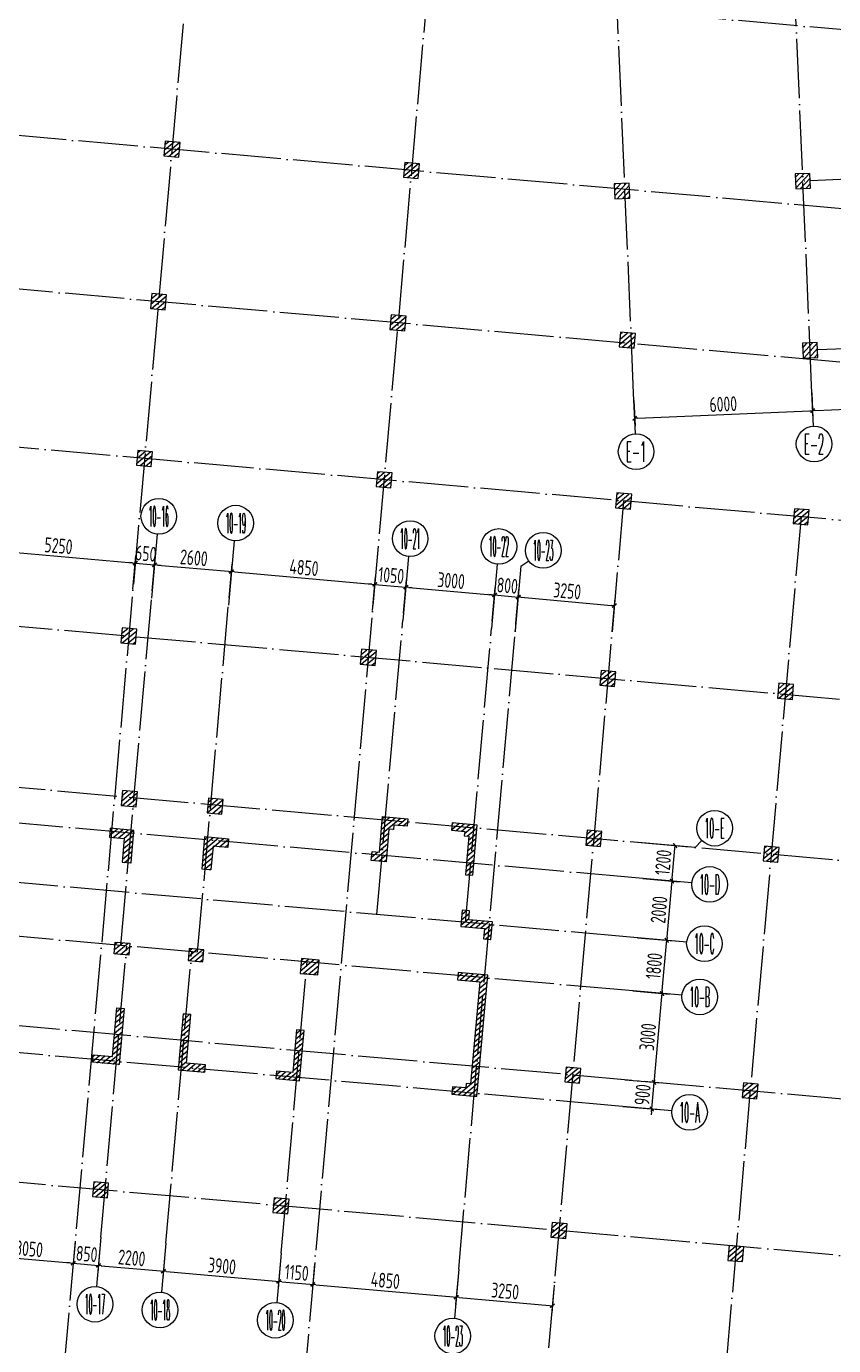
# Model space of a CAD drawing. Header units: millimetres. Extents: x 156735 to 386235, y 467499 to 703525.
# Drawn here: x 332942 to 360133, y 490082 to 534486 of the extents above; entities that cross this region are included whole.
import ezdxf
from ezdxf.enums import TextEntityAlignment as Align

# ---------------------------------------------------------------- set-up
doc = ezdxf.new("R2010")
doc.units = ezdxf.units.MM
doc.header["$LTSCALE"] = 100
doc.header["$PDMODE"] = 35
doc.header["$PDSIZE"] = 200
doc.linetypes.add('DOTE', pattern=[2.42, 2, -0.2, 0.02, -0.2])
for name, color, linetype in [('B-TEXT', 7, 'Continuous'), ('COLU', 7, 'Continuous'), ('colu-主楼', 7, 'Continuous'), ('h斜线-主楼', 7, 'Continuous'), ('h斜线-柱', 7, 'Continuous'), ('Q-AXIS', 3, 'Continuous'), ('Q-dote', 253, 'DOTE'), ('wall-主楼', 2, 'Continuous')]:
    doc.layers.add(name, color=color, linetype=linetype)
doc.styles.add('_TCH_AXIS', font='COMPLEX', dxfattribs={"bigfont": 'GBCBIG'})
doc.styles.add('COMPLEX', font='tssdeng.shx', dxfattribs={"width": 0.7, "bigfont": 'tssdchn.shx'})
doc.styles.add('TSSD_Dimension', font='Tssdeng.shx', dxfattribs={"width": 0.7, "bigfont": 'hztxt.shx'})
doc.dimstyles.new('TSSD_100_100$0', dxfattribs={"dimtxt": 300, "dimasz": 100, "dimexe": 250, "dimexo": 250, "dimgap": 100, "dimtad": 1, "dimdec": 0, "dimzin": 0, "dimdsep": 46, "dimtxsty": 'TSSD_Dimension', "dimblk": '_tsdbk', "dimblk1": '_tsdbk', "dimblk2": '_tsdbk', "dimsah": 1, "dimcen": 0, "dimclrt": 7, "dimadec": 0, "dimazin": 0, "dimtfac": 1, "dimtdec": 0, "dimtix": 1, "dimtmove": 2, "dimatfit": 3, "dimldrblk": '_tsdbk', "dimfxl": 1, "dimtolj": 1, "dimtzin": 0, "dimarcsym": 0})
pattern_1 = [(39.931646, (-467527.32, -323147.44), (-81.517904, 97.384965), [])]
pattern_2 = [(47.443985, (-467527.32, -323147.44), (-93.550296, 85.891456), [])]
pattern_3 = [(39.931646, (-467527.32, -323147.44), (-81.517904, 97.384965), [])]

# ---------------------------------------------------------------- blocks, each defined once
blk = doc.blocks.new('_tsdbk')
blk.add_line((-1, 0), (0, 0))
at = {"const_width": 0.5}
blk.add_lwpolyline([(-0.7, -0.7), (0.7, 0.7)], dxfattribs=at)
blk = doc.blocks.new('*D113')
at = {"layer": 'Defpoints', "color": 0}
for p in [(195618, 492739), (361118, 478060), (360853, 475069)]:
    blk.add_point(p, dxfattribs=at)
at = {"layer": 'Q-AXIS', "color": 0, "lineweight": -2}
for p, q in [((195596, 492490), (195330, 489498)), ((195452, 489738), (360753, 475078)), ((361096, 477811), (360831, 474820))]:
    blk.add_line(p, q, dxfattribs=at)
at = {"layer": 'Q-AXIS', "color": 0, "lineweight": -2, "xscale": 100, "yscale": 100, "zscale": 100}
for p, rotation in [((195352, 489747), 174.9316457824843), ((360853, 475069), 354.9316457824842)]:
    blk.add_blockref('_tsdbk', p, dxfattribs=dict(at, rotation=rotation))
at = {"layer": 'Q-AXIS', "color": 7, "insert": (278133, 482757), "char_height": 500, "attachment_point": 5, "rotation": 354.9316, "style": 'TSSD_Dimension'}
blk.add_mtext('\\A1;166150', dxfattribs=at)
blk = doc.blocks.new('*D352')
at = {"layer": 'Defpoints', "color": 0}
for p in [(336611, 516422), (331282, 515757), (336511, 515294)]:
    blk.add_point(p, dxfattribs=at)
at = {"layer": 'Q-AXIS', "color": 0, "lineweight": -2}
for p, q in [((331304, 516007), (331404, 517135)), ((331481, 516877), (336512, 516431)), ((336533, 515543), (336633, 516671))]:
    blk.add_line(p, q, dxfattribs=at)
at = {"layer": 'Q-AXIS', "color": 0, "lineweight": -2, "xscale": 100, "yscale": 100, "zscale": 100}
for p, rotation in [((331382, 516886), 174.9316457824843), ((336611, 516422), 354.9316457824842)]:
    blk.add_blockref('_tsdbk', p, dxfattribs=dict(at, rotation=rotation))
at = {"layer": 'Q-AXIS', "color": 7, "insert": (334027, 517002), "char_height": 500, "attachment_point": 5, "rotation": 354.9316, "style": 'TSSD_Dimension'}
blk.add_mtext('\\A1;5250', dxfattribs=at)
blk = doc.blocks.new('*D353')
at = {"layer": 'Defpoints', "color": 0}
for p in [(335452, 493728), (337643, 493533), (337559, 492586)]:
    blk.add_point(p, dxfattribs=at)
at = {"layer": 'Q-AXIS', "color": 0, "lineweight": -2}
for p, q in [((335430, 493479), (335346, 492531)), ((337621, 493284), (337537, 492337)), ((335467, 492771), (337460, 492595))]:
    blk.add_line(p, q, dxfattribs=at)
at = {"layer": 'Q-AXIS', "color": 0, "lineweight": -2, "xscale": 100, "yscale": 100, "zscale": 100}
for p, rotation in [((335368, 492780), 174.9316457824843), ((337559, 492586), 354.9316457824842)]:
    blk.add_blockref('_tsdbk', p, dxfattribs=dict(at, rotation=rotation))
at = {"layer": 'Q-AXIS', "color": 7, "insert": (336494, 493032), "char_height": 500, "attachment_point": 5, "rotation": 354.9316, "style": 'TSSD_Dimension'}
blk.add_mtext('\\A1;2200', dxfattribs=at)
blk = doc.blocks.new('*D379')
at = {"layer": 'Defpoints', "color": 0}
for p in [(331567, 494072), (334605, 493803), (334521, 492855)]:
    blk.add_point(p, dxfattribs=at)
at = {"layer": 'Q-AXIS', "color": 0, "lineweight": -2}
for p, q in [((331545, 493823), (331461, 492876)), ((334583, 493554), (334499, 492606)), ((331583, 493116), (334422, 492864))]:
    blk.add_line(p, q, dxfattribs=at)
at = {"layer": 'Q-AXIS', "color": 0, "lineweight": -2, "xscale": 100, "yscale": 100, "zscale": 100}
for p, rotation in [((331483, 493125), 174.9316457824843), ((334521, 492855), 354.9316457824842)]:
    blk.add_blockref('_tsdbk', p, dxfattribs=dict(at, rotation=rotation))
at = {"layer": 'Q-AXIS', "color": 7, "insert": (333033, 493339), "char_height": 500, "attachment_point": 5, "rotation": 354.9316, "style": 'TSSD_Dimension'}
blk.add_mtext('\\A1;3050', dxfattribs=at)
blk = doc.blocks.new('_AXISO')
blk.add_circle((0, 0), 0.5)
at = {"layer": 'B-TEXT', "style": 'COMPLEX', "width": 1.450893}
blk.add_attdef('A', text='', height=0.56, dxfattribs=at).set_placement((0.249375, -0.28), (0.749375, -0.28), align=Align.FIT)
blk = doc.blocks.new('*D380')
at = {"layer": 'Defpoints', "color": 0}
for p in [(334605, 493803), (335452, 493728), (335368, 492780)]:
    blk.add_point(p, dxfattribs=at)
at = {"layer": 'Q-AXIS', "color": 0, "lineweight": -2}
for p, q in [((334583, 493554), (334499, 492606)), ((335430, 493479), (335346, 492531)), ((334422, 492864), (334322, 492873)), ((334521, 492855), (335368, 492780)), ((335467, 492771), (335567, 492762))]:
    blk.add_line(p, q, dxfattribs=at)
at = {"layer": 'Q-AXIS', "color": 0, "lineweight": -2, "xscale": 100, "yscale": 100, "zscale": 100}
for p, rotation in [((334521, 492855), 354.9316457824842), ((335368, 492780), 174.9316457824843)]:
    blk.add_blockref('_tsdbk', p, dxfattribs=dict(at, rotation=rotation))
at = {"layer": 'Q-AXIS', "color": 7, "insert": (334975, 493166), "char_height": 500, "attachment_point": 5, "rotation": 354.9316, "style": 'TSSD_Dimension'}
blk.add_mtext('\\A1;850', dxfattribs=at)
blk = doc.blocks.new('*D449')
at = {"layer": 'Defpoints', "color": 0}
for p in [(342673, 493087), (347505, 492659), (347420, 491711)]:
    blk.add_point(p, dxfattribs=at)
at = {"layer": 'Q-AXIS', "color": 0, "lineweight": -2}
for p, q in [((342651, 492838), (342567, 491891)), ((342689, 492131), (347321, 491720)), ((347482, 492410), (347398, 491462))]:
    blk.add_line(p, q, dxfattribs=at)
at = {"layer": 'Q-AXIS', "color": 0, "lineweight": -2, "xscale": 100, "yscale": 100, "zscale": 100}
for p, rotation in [((342589, 492140), 174.9316457824843), ((347420, 491711), 354.9316457824842)]:
    blk.add_blockref('_tsdbk', p, dxfattribs=dict(at, rotation=rotation))
at = {"layer": 'Q-AXIS', "color": 7, "insert": (345036, 492274), "char_height": 500, "attachment_point": 5, "rotation": 354.9316, "style": 'TSSD_Dimension'}
blk.add_mtext('\\A1;4850', dxfattribs=at)
blk = doc.blocks.new('*D450')
at = {"layer": 'Defpoints', "color": 0}
for p in [(337643, 493533), (341528, 493189), (341444, 492241)]:
    blk.add_point(p, dxfattribs=at)
at = {"layer": 'Q-AXIS', "color": 0, "lineweight": -2}
for p, q in [((337621, 493284), (337537, 492337)), ((341506, 492940), (341422, 491992)), ((337659, 492577), (341344, 492250))]:
    blk.add_line(p, q, dxfattribs=at)
at = {"layer": 'Q-AXIS', "color": 0, "lineweight": -2, "xscale": 100, "yscale": 100, "zscale": 100}
for p, rotation in [((337559, 492586), 174.9316457824843), ((341444, 492241), 354.9316457824842)]:
    blk.add_blockref('_tsdbk', p, dxfattribs=dict(at, rotation=rotation))
at = {"layer": 'Q-AXIS', "color": 7, "insert": (339532, 492762), "char_height": 500, "attachment_point": 5, "rotation": 354.9316, "style": 'TSSD_Dimension'}
blk.add_mtext('\\A1;3900', dxfattribs=at)
blk = doc.blocks.new('*D451')
at = {"layer": 'Defpoints', "color": 0}
for p in [(341528, 493189), (342673, 493087), (342589, 492140)]:
    blk.add_point(p, dxfattribs=at)
at = {"layer": 'Q-AXIS', "color": 0, "lineweight": -2}
for p, q in [((341506, 492940), (341422, 491992)), ((342651, 492838), (342567, 491891)), ((341544, 492232), (342490, 492148))]:
    blk.add_line(p, q, dxfattribs=at)
at = {"layer": 'Q-AXIS', "color": 0, "lineweight": -2, "xscale": 100, "yscale": 100, "zscale": 100}
for p, rotation in [((341444, 492241), 174.9316457824843), ((342589, 492140), 354.9316457824842)]:
    blk.add_blockref('_tsdbk', p, dxfattribs=dict(at, rotation=rotation))
at = {"layer": 'Q-AXIS', "color": 7, "insert": (342048, 492539), "char_height": 500, "attachment_point": 5, "rotation": 354.9316, "style": 'TSSD_Dimension'}
blk.add_mtext('\\A1;1150', dxfattribs=at)
blk = doc.blocks.new('*D452')
at = {"layer": 'Defpoints', "color": 0}
for p in [(347505, 492659), (350742, 492371), (350658, 491424)]:
    blk.add_point(p, dxfattribs=at)
at = {"layer": 'Q-AXIS', "color": 0, "lineweight": -2}
for p, q in [((347482, 492410), (347398, 491462)), ((350720, 492122), (350636, 491175)), ((347520, 491702), (350558, 491433))]:
    blk.add_line(p, q, dxfattribs=at)
at = {"layer": 'Q-AXIS', "color": 0, "lineweight": -2, "xscale": 100, "yscale": 100, "zscale": 100}
for p, rotation in [((347420, 491711), 174.9316457824843), ((350658, 491424), 354.9316457824842)]:
    blk.add_blockref('_tsdbk', p, dxfattribs=dict(at, rotation=rotation))
at = {"layer": 'Q-AXIS', "color": 7, "insert": (349070, 491916), "char_height": 500, "attachment_point": 5, "rotation": 354.9316, "style": 'TSSD_Dimension'}
blk.add_mtext('\\A1;3250', dxfattribs=at)
blk = doc.blocks.new('*D456')
at = {"layer": 'Defpoints', "color": 0}
for p in [(353460, 505827), (354689, 505718), (353283, 503835)]:
    blk.add_point(p, dxfattribs=at)
at = {"layer": 'Q-AXIS', "color": 0, "lineweight": -2}
for p, q in [((353709, 505805), (354938, 505696)), ((354521, 503825), (354680, 505618)), ((353532, 503813), (354761, 503704))]:
    blk.add_line(p, q, dxfattribs=at)
at = {"layer": 'Q-AXIS', "color": 0, "lineweight": -2, "xscale": 100, "yscale": 100, "zscale": 100}
for p, rotation in [((354689, 505718), 84.93164578912828), ((354512, 503726), 264.9316457891283)]:
    blk.add_blockref('_tsdbk', p, dxfattribs=dict(at, rotation=rotation))
at = {"layer": 'Q-AXIS', "color": 7, "insert": (354252, 504753), "char_height": 500, "attachment_point": 5, "rotation": 84.9316, "style": 'TSSD_Dimension'}
blk.add_mtext('\\A1;2000', dxfattribs=at)
blk = doc.blocks.new('*D457')
at = {"layer": 'Defpoints', "color": 0}
for p in [(353124, 502042), (354353, 501933), (352859, 499053)]:
    blk.add_point(p, dxfattribs=at)
at = {"layer": 'Q-AXIS', "color": 0, "lineweight": -2}
for p, q in [((353373, 502020), (354602, 501911)), ((354097, 499044), (354344, 501833)), ((353108, 499031), (354337, 498922))]:
    blk.add_line(p, q, dxfattribs=at)
at = {"layer": 'Q-AXIS', "color": 0, "lineweight": -2, "xscale": 100, "yscale": 100, "zscale": 100}
for p, rotation in [((354353, 501933), 84.93164578912828), ((354088, 498944), 264.9316457891283)]:
    blk.add_blockref('_tsdbk', p, dxfattribs=dict(at, rotation=rotation))
at = {"layer": 'Q-AXIS', "color": 7, "insert": (353872, 500470), "char_height": 500, "attachment_point": 5, "rotation": 84.9316, "style": 'TSSD_Dimension'}
blk.add_mtext('\\A1;3000', dxfattribs=at)
blk = doc.blocks.new('*D458')
at = {"layer": 'Defpoints', "color": 0}
for p in [(352859, 499053), (354088, 498944), (352780, 498157)]:
    blk.add_point(p, dxfattribs=at)
at = {"layer": 'Q-AXIS', "color": 0, "lineweight": -2}
for p, q in [((354097, 499044), (354106, 499144)), ((353108, 499031), (354337, 498922)), ((354009, 498048), (354088, 498944)), ((353029, 498135), (354258, 498026)), ((354000, 497948), (353991, 497849))]:
    blk.add_line(p, q, dxfattribs=at)
at = {"layer": 'Q-AXIS', "color": 0, "lineweight": -2, "xscale": 100, "yscale": 100, "zscale": 100}
for p, rotation in [((354088, 498944), 264.9316457891283), ((354009, 498048), 84.9316457891283)]:
    blk.add_blockref('_tsdbk', p, dxfattribs=dict(at, rotation=rotation))
at = {"layer": 'Q-AXIS', "color": 7, "insert": (353700, 498527), "char_height": 500, "attachment_point": 5, "rotation": 84.9316, "style": 'TSSD_Dimension'}
blk.add_mtext('\\A1;900', dxfattribs=at)
blk = doc.blocks.new('*D459')
at = {"layer": 'Defpoints', "color": 0}
for p in [(353283, 503835), (354512, 503726), (353124, 502042)]:
    blk.add_point(p, dxfattribs=at)
at = {"layer": 'Q-AXIS', "color": 0, "lineweight": -2}
for p, q in [((353532, 503813), (354761, 503704)), ((354362, 502032), (354503, 503626)), ((353373, 502020), (354602, 501911))]:
    blk.add_line(p, q, dxfattribs=at)
at = {"layer": 'Q-AXIS', "color": 0, "lineweight": -2, "xscale": 100, "yscale": 100, "zscale": 100}
for p, rotation in [((354512, 503726), 84.93164578912828), ((354353, 501933), 264.9316457891283)]:
    blk.add_blockref('_tsdbk', p, dxfattribs=dict(at, rotation=rotation))
at = {"layer": 'Q-AXIS', "color": 7, "insert": (354084, 502860), "char_height": 500, "attachment_point": 5, "rotation": 84.9316, "style": 'TSSD_Dimension'}
blk.add_mtext('\\A1;1800', dxfattribs=at)
blk = doc.blocks.new('*D460')
at = {"layer": 'Defpoints', "color": 0}
for p in [(353566, 507022), (354795, 506913), (353460, 505827)]:
    blk.add_point(p, dxfattribs=at)
at = {"layer": 'Q-AXIS', "color": 0, "lineweight": -2}
for p, q in [((353815, 507000), (355044, 506891)), ((354698, 505818), (354786, 506814)), ((353709, 505805), (354938, 505696))]:
    blk.add_line(p, q, dxfattribs=at)
at = {"layer": 'Q-AXIS', "color": 0, "lineweight": -2, "xscale": 100, "yscale": 100, "zscale": 100}
for p, rotation in [((354795, 506913), 84.93164578912828), ((354689, 505718), 264.9316457891283)]:
    blk.add_blockref('_tsdbk', p, dxfattribs=dict(at, rotation=rotation))
at = {"layer": 'Q-AXIS', "color": 7, "insert": (354393, 506346), "char_height": 500, "attachment_point": 5, "rotation": 84.9316, "style": 'TSSD_Dimension'}
blk.add_mtext('\\A1;1200', dxfattribs=at)
blk = doc.blocks.new('*D466')
at = {"layer": 'Defpoints', "color": 0}
for p in [(352748, 514991), (349411, 514150), (352648, 513863)]:
    blk.add_point(p, dxfattribs=at)
at = {"layer": 'Q-AXIS', "color": 0, "lineweight": -2}
for p, q in [((349433, 514399), (349533, 515527)), ((349610, 515269), (352648, 514999)), ((352670, 514112), (352770, 515240))]:
    blk.add_line(p, q, dxfattribs=at)
at = {"layer": 'Q-AXIS', "color": 0, "lineweight": -2, "xscale": 100, "yscale": 100, "zscale": 100}
for p, rotation in [((349511, 515278), 174.9316457824843), ((352748, 514991), 354.9316457824842)]:
    blk.add_blockref('_tsdbk', p, dxfattribs=dict(at, rotation=rotation))
at = {"layer": 'Q-AXIS', "color": 7, "insert": (351160, 515483), "char_height": 500, "attachment_point": 5, "rotation": 354.9316, "style": 'TSSD_Dimension'}
blk.add_mtext('\\A1;3250', dxfattribs=at)
blk = doc.blocks.new('*D467')
at = {"layer": 'Defpoints', "color": 0}
for p in [(344680, 515706), (339748, 515007), (344580, 514578)]:
    blk.add_point(p, dxfattribs=at)
at = {"layer": 'Q-AXIS', "color": 0, "lineweight": -2}
for p, q in [((339771, 515256), (339871, 516384)), ((339948, 516126), (344580, 515715)), ((344602, 514827), (344702, 515955))]:
    blk.add_line(p, q, dxfattribs=at)
at = {"layer": 'Q-AXIS', "color": 0, "lineweight": -2, "xscale": 100, "yscale": 100, "zscale": 100}
for p, rotation in [((339849, 516135), 174.9316457824843), ((344680, 515706), 354.9316457824842)]:
    blk.add_blockref('_tsdbk', p, dxfattribs=dict(at, rotation=rotation))
at = {"layer": 'Q-AXIS', "color": 7, "insert": (342295, 516269), "char_height": 500, "attachment_point": 5, "rotation": 354.9316, "style": 'TSSD_Dimension'}
blk.add_mtext('\\A1;4850', dxfattribs=at)
blk = doc.blocks.new('*D468')
at = {"layer": 'Defpoints', "color": 0}
for p in [(339849, 516135), (337159, 515236), (339748, 515007)]:
    blk.add_point(p, dxfattribs=at)
at = {"layer": 'Q-AXIS', "color": 0, "lineweight": -2}
for p, q in [((337181, 515485), (337281, 516613)), ((337358, 516356), (339749, 516144)), ((339771, 515256), (339871, 516384))]:
    blk.add_line(p, q, dxfattribs=at)
at = {"layer": 'Q-AXIS', "color": 0, "lineweight": -2, "xscale": 100, "yscale": 100, "zscale": 100}
for p, rotation in [((337259, 516364), 174.9316457824843), ((339849, 516135), 354.9316457824842)]:
    blk.add_blockref('_tsdbk', p, dxfattribs=dict(at, rotation=rotation))
at = {"layer": 'Q-AXIS', "color": 7, "insert": (338585, 516598), "char_height": 500, "attachment_point": 5, "rotation": 354.9316, "style": 'TSSD_Dimension'}
blk.add_mtext('\\A1;2600', dxfattribs=at)
blk = doc.blocks.new('*D469')
at = {"layer": 'Defpoints', "color": 0}
for p in [(337259, 516364), (336511, 515294), (337159, 515236)]:
    blk.add_point(p, dxfattribs=at)
at = {"layer": 'Q-AXIS', "color": 0, "lineweight": -2}
for p, q in [((336512, 516431), (336412, 516439)), ((336533, 515543), (336633, 516671)), ((336611, 516422), (337259, 516364)), ((337181, 515485), (337281, 516613)), ((337358, 516356), (337458, 516347))]:
    blk.add_line(p, q, dxfattribs=at)
at = {"layer": 'Q-AXIS', "color": 0, "lineweight": -2, "xscale": 100, "yscale": 100, "zscale": 100}
for p, rotation in [((336611, 516422), 354.9316457824842), ((337259, 516364), 174.9316457824843)]:
    blk.add_blockref('_tsdbk', p, dxfattribs=dict(at, rotation=rotation))
at = {"layer": 'Q-AXIS', "color": 7, "insert": (336966, 516742), "char_height": 500, "attachment_point": 5, "rotation": 354.9316, "style": 'TSSD_Dimension'}
blk.add_mtext('\\A1;650', dxfattribs=at)
blk = doc.blocks.new('*D470')
at = {"layer": 'Defpoints', "color": 0}
for p in [(348714, 515348), (345625, 514485), (348614, 514220)]:
    blk.add_point(p, dxfattribs=at)
at = {"layer": 'Q-AXIS', "color": 0, "lineweight": -2}
for p, q in [((345648, 514734), (345748, 515862)), ((345825, 515605), (348614, 515357)), ((348636, 514469), (348736, 515597))]:
    blk.add_line(p, q, dxfattribs=at)
at = {"layer": 'Q-AXIS', "color": 0, "lineweight": -2, "xscale": 100, "yscale": 100, "zscale": 100}
for p, rotation in [((345725, 515613), 174.9316457824843), ((348714, 515348), 354.9316457824842)]:
    blk.add_blockref('_tsdbk', p, dxfattribs=dict(at, rotation=rotation))
at = {"layer": 'Q-AXIS', "color": 7, "insert": (347251, 515830), "char_height": 500, "attachment_point": 5, "rotation": 354.9316, "style": 'TSSD_Dimension'}
blk.add_mtext('\\A1;3000', dxfattribs=at)
blk = doc.blocks.new('*D471')
at = {"layer": 'Defpoints', "color": 0}
for p in [(345725, 515613), (344580, 514578), (345625, 514485)]:
    blk.add_point(p, dxfattribs=at)
at = {"layer": 'Q-AXIS', "color": 0, "lineweight": -2}
for p, q in [((344580, 515715), (344480, 515724)), ((344602, 514827), (344702, 515955)), ((344680, 515706), (345725, 515613)), ((345648, 514734), (345748, 515862)), ((345825, 515605), (345925, 515596))]:
    blk.add_line(p, q, dxfattribs=at)
at = {"layer": 'Q-AXIS', "color": 0, "lineweight": -2, "xscale": 100, "yscale": 100, "zscale": 100}
for p, rotation in [((344680, 515706), 354.9316457824842), ((345725, 515613), 174.9316457824843)]:
    blk.add_blockref('_tsdbk', p, dxfattribs=dict(at, rotation=rotation))
at = {"layer": 'Q-AXIS', "color": 7, "insert": (345233, 516008), "char_height": 500, "attachment_point": 5, "rotation": 354.9316, "style": 'TSSD_Dimension'}
blk.add_mtext('\\A1;1050', dxfattribs=at)
blk = doc.blocks.new('*D472')
at = {"layer": 'Defpoints', "color": 0}
for p in [(349511, 515278), (348614, 514220), (349411, 514150)]:
    blk.add_point(p, dxfattribs=at)
at = {"layer": 'Q-AXIS', "color": 0, "lineweight": -2}
for p, q in [((348636, 514469), (348736, 515597)), ((348614, 515357), (348515, 515366)), ((348714, 515348), (349511, 515278)), ((349433, 514399), (349533, 515527)), ((349610, 515269), (349710, 515260))]:
    blk.add_line(p, q, dxfattribs=at)
at = {"layer": 'Q-AXIS', "color": 0, "lineweight": -2, "xscale": 100, "yscale": 100, "zscale": 100}
for p, rotation in [((348714, 515348), 354.9316457824842), ((349511, 515278), 174.9316457824843)]:
    blk.add_blockref('_tsdbk', p, dxfattribs=dict(at, rotation=rotation))
at = {"layer": 'Q-AXIS', "color": 7, "insert": (349143, 515662), "char_height": 500, "attachment_point": 5, "rotation": 354.9316, "style": 'TSSD_Dimension'}
blk.add_mtext('\\A1;800', dxfattribs=at)
blk = doc.blocks.new('*D473')
at = {"layer": 'Defpoints', "color": 0}
for p in [(364986, 522641), (359391, 522402), (365023, 521789)]:
    blk.add_point(p, dxfattribs=at)
at = {"layer": 'Q-AXIS', "color": 0, "lineweight": -2}
for p, q in [((364997, 522391), (365033, 521539)), ((359402, 522152), (359438, 521300)), ((359528, 521554), (364923, 521784))]:
    blk.add_line(p, q, dxfattribs=at)
at = {"layer": 'Q-AXIS', "color": 0, "lineweight": -2, "xscale": 100, "yscale": 100, "zscale": 100}
for p, rotation in [((365023, 521789), 2.443985347819564), ((359428, 521550), 182.4439853478196)]:
    blk.add_blockref('_tsdbk', p, dxfattribs=dict(at, rotation=rotation))
at = {"layer": 'Q-AXIS', "color": 7, "insert": (362210, 522019), "char_height": 500, "attachment_point": 5, "rotation": 2.444, "style": 'TSSD_Dimension'}
blk.add_mtext('\\A1;5600', dxfattribs=at)
blk = doc.blocks.new('*D474')
at = {"layer": 'Defpoints', "color": 0}
for p in [(359391, 522402), (353397, 522146), (359428, 521550)]:
    blk.add_point(p, dxfattribs=at)
at = {"layer": 'Q-AXIS', "color": 0, "lineweight": -2}
for p, q in [((353407, 521897), (353444, 521044)), ((359402, 522152), (359438, 521300)), ((353533, 521298), (359328, 521546))]:
    blk.add_line(p, q, dxfattribs=at)
at = {"layer": 'Q-AXIS', "color": 0, "lineweight": -2, "xscale": 100, "yscale": 100, "zscale": 100}
for p, rotation in [((353433, 521294), 182.4439853478196), ((359428, 521550), 2.443985347819564)]:
    blk.add_blockref('_tsdbk', p, dxfattribs=dict(at, rotation=rotation))
at = {"layer": 'Q-AXIS', "color": 7, "insert": (356415, 521772), "char_height": 500, "attachment_point": 5, "rotation": 2.444, "style": 'TSSD_Dimension'}
blk.add_mtext('\\A1;6000', dxfattribs=at)

msp = doc.modelspace()

# ---------------------------------------------------------------- hatches: boundary and pattern name
at = {"layer": 'h斜线-主楼'}
h = msp.add_hatch(dxfattribs=at)
h.set_pattern_fill('ANSI31', color=256, scale=40, angle=-5.06835, style=0)
h.set_pattern_definition(pattern_1)
h.paths.add_polyline_path([(344939.9, 507887.6), (345786.6, 507812.5), (345764.5, 507563.5), (345316.2, 507603.3), (345303, 507453.9), (345153.6, 507467.1), (345056.4, 506371.4), (344558.3, 506415.6), (344584.8, 506714.4), (344833.9, 506692.3)])
h = msp.add_hatch(dxfattribs=at)
h.set_pattern_fill('ANSI31', color=256, scale=40, angle=-5.06835, style=0)
h.set_pattern_definition(pattern_1)
h.paths.add_polyline_path([(347258.6, 507431), (347706.8, 507391.3), (347693.6, 507241.8), (347843, 507228.6), (347728.2, 505933.7), (347977.2, 505911.6), (348127.4, 507604.9), (347280.7, 507680)])
h = msp.add_hatch(dxfattribs=at)
h.set_pattern_fill('ANSI31', color=256, scale=40, angle=-5.06835, style=0)
h.set_pattern_definition(pattern_1)
h.paths.add_polyline_path([(335769.4, 507496.3), (335742.9, 507197.4), (336241, 507153.3), (336170.3, 506356.4), (336469.1, 506329.9), (336566.3, 507425.6)])
h = msp.add_hatch(dxfattribs=at)
h.set_pattern_fill('ANSI31', color=256, scale=40, angle=-5.06835, style=0)
h.set_pattern_definition(pattern_1)
h.paths.add_polyline_path([(339753.8, 507142.9), (339727.3, 506844.1), (339229.3, 506888.2), (339158.6, 506091.4), (338859.8, 506117.9), (338956.9, 507213.6)])
h = msp.add_hatch(dxfattribs=at)
h.set_pattern_fill('ANSI31', color=256, scale=40, angle=-5.06835, style=0)
h.set_pattern_definition(pattern_1)
h.paths.add_polyline_path([(348370.4, 504119.8), (348339.5, 503771.2), (348588.5, 503749.1), (348641.5, 504346.8), (347844.7, 504417.5), (347871.2, 504716.3), (347622.1, 504738.4), (347573.6, 504190.5)])
h = msp.add_hatch(dxfattribs=at)
h.set_pattern_fill('ANSI31', color=256, scale=40, angle=-5.06835, style=0)
h.set_pattern_definition(pattern_1)
h.paths.add_polyline_path([(335931.8, 503667), (336429.8, 503622.8), (336394.5, 503224.3), (335896.4, 503268.5)])
h = msp.add_hatch(dxfattribs=at)
h.set_pattern_fill('ANSI31', color=256, scale=40, angle=-5.06835, style=0)
h.set_pattern_definition(pattern_1)
h.paths.add_polyline_path([(338920.1, 503401.9), (338422, 503446.1), (338386.7, 503047.7), (338884.7, 503003.5)])
h = msp.add_hatch(dxfattribs=at)
h.set_pattern_fill('ANSI31', color=256, scale=40, angle=-5.06835, style=0)
h.set_pattern_definition(pattern_1)
h.paths.add_polyline_path([(342804.8, 503057.4), (342207.2, 503110.4), (342163, 502612.3), (342760.6, 502559.3)])
h = msp.add_hatch(dxfattribs=at)
h.set_pattern_fill('ANSI31', color=256, scale=40, angle=-5.06835, style=0)
h.set_pattern_definition(pattern_1)
h.paths.add_polyline_path([(348120.3, 498469.8), (348482.5, 502553.8), (347486.4, 502642.2), (347464.3, 502393.1), (348211.4, 502326.9), (347906.6, 498890.4), (347757.2, 498903.6), (347744, 498754.2), (347295.7, 498794), (347273.6, 498544.9)])
h = msp.add_hatch(dxfattribs=at)
h.set_pattern_fill('ANSI31', color=256, scale=40, angle=-5.06835, style=0)
h.set_pattern_definition(pattern_1)
h.paths.add_polyline_path([(335986.5, 501453.5), (336235.5, 501431.4), (336067.6, 499538.8), (335171.1, 499618.3), (335193.2, 499867.3), (335840.7, 499809.9)])
h = msp.add_hatch(dxfattribs=at)
h.set_pattern_fill('ANSI31', color=256, scale=40, angle=-5.06835, style=0)
h.set_pattern_definition(pattern_1)
h.paths.add_polyline_path([(338476.7, 501232.6), (338227.7, 501254.7), (338059.8, 499362.1), (338956.3, 499282.6), (338978.4, 499531.6), (338330.9, 499589.1)])
h = msp.add_hatch(dxfattribs=at)
h.set_pattern_fill('ANSI31', color=256, scale=40, angle=-5.06835, style=0)
h.set_pattern_definition(pattern_1)
h.paths.add_polyline_path([(341916.8, 499271), (341369, 499319.6), (341346.9, 499070.6), (342143.8, 498999.9), (342294, 500693.3), (342044.9, 500715.3)])
at = {"layer": 'h斜线-柱'}
h = msp.add_hatch(dxfattribs=at)
h.set_pattern_fill('ANSI31', color=256, scale=40, angle=-5.06835, style=0)
h.set_pattern_definition(pattern_3)
h.paths.add_polyline_path([(337575.6, 530125.2), (338073.7, 530081), (338117.9, 530579.1), (337619.8, 530623.2)])
h = msp.add_hatch(dxfattribs=at)
h.set_pattern_fill('ANSI31', color=256, scale=40, angle=-5.06835, style=0)
h.set_pattern_definition(pattern_3)
h.paths.add_polyline_path([(345644, 529409.6), (346142, 529365.4), (346186.2, 529863.5), (345688.1, 529907.6)])
h = msp.add_hatch(dxfattribs=at)
h.set_pattern_fill('ANSI31', color=256, scale=40, angle=2.44399, style=0)
h.set_pattern_definition(pattern_2)
h.paths.add_polyline_path([(358858.7, 529018.3), (359358.2, 529039.7), (359336.9, 529539.2), (358837.4, 529517.9)])
h = msp.add_hatch(dxfattribs=at)
h.set_pattern_fill('ANSI31', color=256, scale=40, angle=2.44399, style=0)
h.set_pattern_definition(pattern_2)
h.paths.add_polyline_path([(352767.4, 528684.3), (353266.9, 528705.6), (353245.6, 529205.1), (352746.1, 529183.8)])
h = msp.add_hatch(dxfattribs=at)
h.set_pattern_fill('ANSI31', color=256, scale=40, angle=-5.06835, style=0)
h.set_pattern_definition(pattern_3)
h.paths.add_polyline_path([(337120.7, 524995.3), (337618.7, 524951.1), (337662.9, 525449.2), (337164.8, 525493.4)])
h = msp.add_hatch(dxfattribs=at)
h.set_pattern_fill('ANSI31', color=256, scale=40, angle=-5.06835, style=0)
h.set_pattern_definition(pattern_3)
h.paths.add_polyline_path([(345189, 524279.7), (345687, 524235.6), (345731.2, 524733.6), (345233.2, 524777.8)])
h = msp.add_hatch(dxfattribs=at)
h.set_pattern_fill('ANSI31', color=256, scale=40, angle=-5.06835, style=0)
h.set_pattern_definition(pattern_3)
h.paths.add_polyline_path([(352914.1, 523695), (353412.1, 523650.8), (353456.3, 524148.8), (352958.3, 524193)])
h = msp.add_hatch(dxfattribs=at)
h.set_pattern_fill('ANSI31', color=256, scale=40, angle=2.44399, style=0)
h.set_pattern_definition(pattern_2)
h.paths.add_polyline_path([(359101.7, 523323.5), (359601.3, 523344.9), (359580, 523844.4), (359080.4, 523823.1)])
h = msp.add_hatch(dxfattribs=at)
h.set_pattern_fill('ANSI31', color=256, scale=40, angle=-5.06835, style=0)
h.set_pattern_definition(pattern_3)
h.paths.add_polyline_path([(336652.4, 519716), (337150.5, 519671.9), (337194.7, 520169.9), (336696.6, 520214.1)])
h = msp.add_hatch(dxfattribs=at)
h.set_pattern_fill('ANSI31', color=256, scale=40, angle=-5.06835, style=0)
h.set_pattern_definition(pattern_3)
h.paths.add_polyline_path([(344720.8, 519000.4), (345218.8, 518956.3), (345263, 519454.3), (344764.9, 519498.5)])
h = msp.add_hatch(dxfattribs=at)
h.set_pattern_fill('ANSI31', color=256, scale=40, angle=-5.06835, style=0)
h.set_pattern_definition(pattern_3)
h.paths.add_polyline_path([(352789.1, 518284.9), (353287.2, 518240.7), (353331.3, 518738.7), (352833.3, 518782.9)])
h = msp.add_hatch(dxfattribs=at)
h.set_pattern_fill('ANSI31', color=256, scale=40, angle=-5.06835, style=0)
h.set_pattern_definition(pattern_3)
h.paths.add_polyline_path([(358765.6, 517754.8), (359263.7, 517710.6), (359307.9, 518208.7), (358809.8, 518252.8)])
h = msp.add_hatch(dxfattribs=at)
h.set_pattern_fill('ANSI31', color=256, scale=40, angle=-5.06835, style=0)
h.set_pattern_definition(pattern_3)
h.paths.add_polyline_path([(336122.4, 513739.5), (336620.4, 513695.3), (336664.6, 514193.4), (336166.6, 514237.5)])
h = msp.add_hatch(dxfattribs=at)
h.set_pattern_fill('ANSI31', color=256, scale=40, angle=-5.06835, style=0)
h.set_pattern_definition(pattern_3)
h.paths.add_polyline_path([(344190.7, 513023.9), (344688.8, 512979.7), (344732.9, 513477.8), (344234.9, 513522)])
h = msp.add_hatch(dxfattribs=at)
h.set_pattern_fill('ANSI31', color=256, scale=40, angle=-5.06835, style=0)
h.set_pattern_definition(pattern_3)
h.paths.add_polyline_path([(352259, 512308.3), (352757.1, 512264.1), (352801.3, 512762.2), (352303.2, 512806.4)])
h = msp.add_hatch(dxfattribs=at)
h.set_pattern_fill('ANSI31', color=256, scale=40, angle=-5.06835, style=0)
h.set_pattern_definition(pattern_3)
h.paths.add_polyline_path([(358244.4, 511877.9), (358742.5, 511833.7), (358786.6, 512331.7), (358288.6, 512375.9)])
h = msp.add_hatch(dxfattribs=at)
h.set_pattern_fill('ANSI31', color=256, scale=40, angle=-5.06835, style=0)
h.set_pattern_definition(pattern_3)
h.paths.add_polyline_path([(336139, 508266.6), (336637, 508222.5), (336681.2, 508720.5), (336183.1, 508764.7)])
h = msp.add_hatch(dxfattribs=at)
h.set_pattern_fill('ANSI31', color=256, scale=40, angle=-5.06835, style=0)
h.set_pattern_definition(pattern_3)
h.paths.add_polyline_path([(339027.6, 508010.4), (339525.7, 507966.3), (339569.8, 508464.3), (339071.8, 508508.5)])
h = msp.add_hatch(dxfattribs=at)
h.set_pattern_fill('ANSI31', color=256, scale=40, angle=-5.06835, style=0)
h.set_pattern_definition(pattern_3)
h.paths.add_polyline_path([(351782, 506929.4), (352280, 506885.3), (352324.2, 507383.3), (351826.2, 507427.5)])
h = msp.add_hatch(dxfattribs=at)
h.set_pattern_fill('ANSI31', color=256, scale=40, angle=-5.06835, style=0)
h.set_pattern_definition(pattern_3)
h.paths.add_polyline_path([(357758.5, 506399.4), (358256.6, 506355.2), (358300.7, 506853.2), (357802.7, 506897.4)])
h = msp.add_hatch(dxfattribs=at)
h.set_pattern_fill('ANSI31', color=256, scale=40, angle=-5.06835, style=0)
h.set_pattern_definition(pattern_3)
h.paths.add_polyline_path([(351075.2, 498960.7), (351573.3, 498916.5), (351617.4, 499414.6), (351119.4, 499458.8)])
h = msp.add_hatch(dxfattribs=at)
h.set_pattern_fill('ANSI31', color=256, scale=40, angle=-5.06835, style=0)
h.set_pattern_definition(pattern_3)
h.paths.add_polyline_path([(357051.8, 498430.7), (357549.8, 498386.5), (357594, 498884.5), (357095.9, 498928.7)])
h = msp.add_hatch(dxfattribs=at)
h.set_pattern_fill('ANSI31', color=256, scale=40, angle=-5.06835, style=0)
h.set_pattern_definition(pattern_3)
h.paths.add_polyline_path([(335172, 495100.6), (335670.1, 495056.4), (335714.2, 495554.5), (335216.2, 495598.6)])
h = msp.add_hatch(dxfattribs=at)
h.set_pattern_fill('ANSI31', color=256, scale=40, angle=-5.06835, style=0)
h.set_pattern_definition(pattern_3)
h.paths.add_polyline_path([(341248.2, 494561.7), (341746.2, 494517.5), (341790.4, 495015.6), (341292.3, 495059.7)])
h = msp.add_hatch(dxfattribs=at)
h.set_pattern_fill('ANSI31', color=256, scale=40, angle=-5.06835, style=0)
h.set_pattern_definition(pattern_3)
h.paths.add_polyline_path([(350611.4, 493731.2), (351109.5, 493687.1), (351153.6, 494185.1), (350655.6, 494229.3)])
h = msp.add_hatch(dxfattribs=at)
h.set_pattern_fill('ANSI31', color=256, scale=40, angle=-5.06835, style=0)
h.set_pattern_definition(pattern_3)
h.paths.add_polyline_path([(356565.9, 492952.2), (357063.9, 492908), (357108.1, 493406), (356610, 493450.2)])

# ---------------------------------------------------------------- linework, layer by layer
at = {"layer": 'COLU'}
for points in [[(337575.6, 530125.2), (338073.7, 530081), (338117.9, 530579.1), (337619.8, 530623.2)], [(345644, 529409.6), (346142, 529365.4), (346186.2, 529863.5), (345688.1, 529907.6)], [(358858.7, 529018.3), (359358.2, 529039.7), (359336.9, 529539.2), (358837.4, 529517.9)], [(352767.4, 528684.3), (353266.9, 528705.6), (353245.6, 529205.1), (352746.1, 529183.8)], [(337120.7, 524995.3), (337618.7, 524951.1), (337662.9, 525449.2), (337164.8, 525493.4)], [(345189, 524279.7), (345687, 524235.6), (345731.2, 524733.6), (345233.2, 524777.8)], [(352914.1, 523695), (353412.1, 523650.8), (353456.3, 524148.8), (352958.3, 524193)], [(359101.7, 523323.5), (359601.3, 523344.9), (359580, 523844.4), (359080.4, 523823.1)], [(336652.4, 519716), (337150.5, 519671.9), (337194.7, 520169.9), (336696.6, 520214.1)], [(344720.8, 519000.4), (345218.8, 518956.3), (345263, 519454.3), (344764.9, 519498.5)], [(352789.1, 518284.9), (353287.2, 518240.7), (353331.3, 518738.7), (352833.3, 518782.9)], [(358765.6, 517754.8), (359263.7, 517710.6), (359307.9, 518208.7), (358809.8, 518252.8)], [(336122.4, 513739.5), (336620.4, 513695.3), (336664.6, 514193.4), (336166.6, 514237.5)], [(344190.7, 513023.9), (344688.8, 512979.7), (344732.9, 513477.8), (344234.9, 513522)], [(352259, 512308.3), (352757.1, 512264.1), (352801.3, 512762.2), (352303.2, 512806.4)], [(358244.4, 511877.9), (358742.5, 511833.7), (358786.6, 512331.7), (358288.6, 512375.9)], [(336139, 508266.6), (336637, 508222.5), (336681.2, 508720.5), (336183.1, 508764.7)], [(339027.6, 508010.4), (339525.7, 507966.3), (339569.8, 508464.3), (339071.8, 508508.5)], [(351782, 506929.4), (352280, 506885.3), (352324.2, 507383.3), (351826.2, 507427.5)], [(357758.5, 506399.4), (358256.6, 506355.2), (358300.7, 506853.2), (357802.7, 506897.4)], [(351075.2, 498960.7), (351573.3, 498916.5), (351617.4, 499414.6), (351119.4, 499458.8)], [(357051.8, 498430.7), (357549.8, 498386.5), (357594, 498884.5), (357095.9, 498928.7)], [(335172, 495100.6), (335670.1, 495056.4), (335714.2, 495554.5), (335216.2, 495598.6)], [(341248.2, 494561.7), (341746.2, 494517.5), (341790.4, 495015.6), (341292.3, 495059.7)], [(350611.4, 493731.2), (351109.5, 493687.1), (351153.6, 494185.1), (350655.6, 494229.3)], [(356565.9, 492952.2), (357063.9, 492908), (357108.1, 493406), (356610, 493450.2)]]:
    msp.add_lwpolyline(points, close=True, dxfattribs=at)
at = {"layer": 'colu-主楼'}
for points in [[(335931.8, 503667), (336429.8, 503622.8), (336394.5, 503224.3), (335896.4, 503268.5)], [(338920.1, 503401.9), (338422, 503446.1), (338386.7, 503047.7), (338884.7, 503003.5)], [(342804.8, 503057.4), (342207.2, 503110.4), (342163, 502612.3), (342760.6, 502559.3)]]:
    msp.add_lwpolyline(points, close=True, dxfattribs=at)
at = {"layer": 'Q-AXIS'}
for p, q in [((359449.9, 521029.3), (359391.3, 522402.2)), ((353455.3, 520773.4), (353396.7, 522146.3)), ((337350.5, 517399), (337158.7, 515236.3)), ((339940.3, 517169.3), (339748.5, 515006.6)), ((345817.2, 516648), (345625.4, 514485.3)), ((349602.4, 516312.3), (349864.4, 516499.4)), ((348805.5, 516383), (348613.7, 514220.3)), ((349602.4, 516312.3), (349410.6, 514149.6)), ((355467.7, 506853.5), (353566, 507022.2)), ((355467.7, 506853.5), (355698, 507078.5)), ((355361.7, 505658.2), (353460, 505826.9)), ((355185, 503666), (353283.3, 503834.7)), ((355026, 501873.1), (353124.3, 502041.7)), ((354681.4, 497988.3), (352779.8, 498157)), ((335451.8, 493727.5), (335305.1, 492073.1)), ((337643.2, 493533.2), (337496.5, 491878.7)), ((341528, 493188.6), (341381.2, 491534.2)), ((347504.5, 492658.6), (347357.8, 491004.1))]:
    msp.add_line(p, q, dxfattribs=at)
at = {"layer": 'Q-dote', "ltscale": 10}
for p, q in [((359391.3, 522402.2), (354785.6, 630310.2)), ((353396.7, 522146.3), (348791.1, 630054.3)), ((338862.7, 541807.1), (333426.8, 480516.3)), ((346931, 541091.6), (341495.1, 479800.7)), ((368558.3, 533651.8), (297985.4, 539911)), ((368028.3, 527675.3), (297455.3, 533934.5)), ((367573.3, 522545.4), (289828.5, 529440.7)), ((366191.3, 529581.5), (359097.8, 529278.8)), ((367105.1, 517266.1), (289360.3, 524161.4)), ((366434.4, 523886.7), (359340.8, 523584)), ((288431.8, 518220.2), (366575, 511289.6)), ((353060.2, 518511.8), (349563.4, 479085.1)), ((359036.8, 517981.7), (355540, 478555.1)), ((336122.2, 503549.7), (337158.7, 515236.3)), ((338712, 503320), (339748.5, 515006.6)), ((271320, 514316.7), (366098, 505910.7)), ((344748, 504591.7), (345625.4, 514485.3)), ((347504.5, 492658.6), (349432.7, 514398.6)), ((347736.2, 504326.7), (348613.7, 514220.3)), ((365391.2, 497942), (197400.6, 512841.2)), ((353460, 505826.9), (300329, 510539.1)), ((353283.3, 503834.7), (300152.3, 508546.9)), ((364927.4, 492712.5), (205005.1, 506896.2)), ((353124.3, 502041.7), (299993.3, 506754)), ((335451.8, 493727.5), (336321.4, 503532)), ((337643.2, 493533.2), (338512.8, 503337.6)), ((352779.8, 498157), (299648.7, 502869.2)), ((341528, 493188.6), (342397.5, 502993.1))]:
    msp.add_line(p, q, dxfattribs=at)
at = {"layer": 'wall-主楼'}
for points in [[(344939.9, 507887.6), (345786.6, 507812.5), (345764.5, 507563.5), (345316.2, 507603.3), (345303, 507453.9), (345153.6, 507467.1), (345056.4, 506371.4), (344558.3, 506415.6), (344584.8, 506714.4), (344833.9, 506692.3)], [(347258.6, 507431), (347706.8, 507391.3), (347693.6, 507241.8), (347843, 507228.6), (347728.2, 505933.7), (347977.2, 505911.6), (348127.4, 507604.9), (347280.7, 507680)], [(335769.4, 507496.3), (335742.9, 507197.4), (336241, 507153.3), (336170.3, 506356.4), (336469.1, 506329.9), (336566.3, 507425.6)], [(339753.8, 507142.9), (339727.3, 506844.1), (339229.3, 506888.2), (339158.6, 506091.4), (338859.8, 506117.9), (338956.9, 507213.6)], [(348370.4, 504119.8), (348339.5, 503771.2), (348588.5, 503749.1), (348641.5, 504346.8), (347844.7, 504417.5), (347871.2, 504716.3), (347622.1, 504738.4), (347573.6, 504190.5)], [(348120.3, 498469.8), (348482.5, 502553.8), (347486.4, 502642.2), (347464.3, 502393.1), (348211.4, 502326.9), (347906.6, 498890.4), (347757.2, 498903.6), (347744, 498754.2), (347295.7, 498794), (347273.6, 498544.9)], [(335986.5, 501453.5), (336235.5, 501431.4), (336067.6, 499538.8), (335171.1, 499618.3), (335193.2, 499867.3), (335840.7, 499809.9)], [(338476.7, 501232.6), (338227.7, 501254.7), (338059.8, 499362.1), (338956.3, 499282.6), (338978.4, 499531.6), (338330.9, 499589.1)], [(341916.8, 499271), (341369, 499319.6), (341346.9, 499070.6), (342143.8, 498999.9), (342294, 500693.3), (342044.9, 500715.3)]]:
    msp.add_lwpolyline(points, close=True, dxfattribs=at)

# ---------------------------------------------------------------- block references
at = {"layer": 'Q-AXIS'}
ref = msp.add_blockref('_AXISO', (359475.5, 520429.8), dxfattribs=dict(at, xscale=1199.999999999998, yscale=1200, zscale=1200, rotation=359.9996457873791))
ref.add_attrib('A', 'E-2', dxfattribs={"color": 7, "height": 678.82, "rotation": 359.99965, "style": '_TCH_AXIS', "width": 0.344262}).set_placement((359136.1, 520090.4), (359814.9, 520090.4), align=Align.FIT)
ref = msp.add_blockref('_AXISO', (353480.9, 520174), dxfattribs=dict(at, xscale=1199.999999999998, yscale=1200, zscale=1200, rotation=359.9996457873791))
ref.add_attrib('A', 'E-1', dxfattribs={"color": 7, "height": 678.82, "rotation": 359.99965, "style": '_TCH_AXIS', "width": 0.375}).set_placement((353141.5, 519834.6), (353820.3, 519834.6), align=Align.FIT)
ref = msp.add_blockref('_AXISO', (337403.5, 517996.6), dxfattribs=dict(at, xscale=1199.999999999998, yscale=1200, zscale=1200, rotation=359.9996457873791))
ref.add_attrib('A', '10-16', dxfattribs={"color": 7, "height": 678.82, "rotation": 359.99965, "style": '_TCH_AXIS', "width": 0.233333}).set_placement((337064.1, 517657.2), (337742.9, 517657.2), align=Align.FIT)
ref = msp.add_blockref('_AXISO', (339993.3, 517766.9), dxfattribs=dict(at, xscale=1199.999999999998, yscale=1200, zscale=1200, rotation=359.9996457873791))
ref.add_attrib('A', '10-19', dxfattribs={"color": 7, "height": 678.82, "rotation": 359.99965, "style": '_TCH_AXIS', "width": 0.233333}).set_placement((339653.9, 517427.5), (340332.7, 517427.5), align=Align.FIT)
ref = msp.add_blockref('_AXISO', (345870.2, 517245.7), dxfattribs=dict(at, xscale=1199.999999999998, yscale=1200, zscale=1200, rotation=359.9996457873791))
ref.add_attrib('A', '10-21', dxfattribs={"color": 7, "height": 678.82, "rotation": 359.99965, "style": '_TCH_AXIS', "width": 0.233333}).set_placement((345530.8, 516906.3), (346209.7, 516906.3), align=Align.FIT)
ref = msp.add_blockref('_AXISO', (348858.5, 516980.7), dxfattribs=dict(at, xscale=1199.999999999998, yscale=1200, zscale=1200, rotation=359.9996457873791))
ref.add_attrib('A', '10-22', dxfattribs={"color": 7, "height": 678.82, "rotation": 359.99965, "style": '_TCH_AXIS', "width": 0.221053}).set_placement((348519.1, 516641.3), (349197.9, 516641.3), align=Align.FIT)
ref = msp.add_blockref('_AXISO', (350352.7, 516848.2), dxfattribs=dict(at, xscale=1199.999999999998, yscale=1200, zscale=1200, rotation=359.9996457873791))
ref.add_attrib('A', '10-23', dxfattribs={"color": 7, "height": 678.82, "rotation": 359.99965, "style": '_TCH_AXIS', "width": 0.221053}).set_placement((350013.2, 516508.7), (350692.1, 516508.7), align=Align.FIT)
ref = msp.add_blockref('_AXISO', (356127.2, 507497.8), dxfattribs=dict(at, xscale=1199.999999999998, yscale=1200, zscale=1200, rotation=359.9996457873791))
ref.add_attrib('A', '10-E', dxfattribs={"color": 7, "height": 678.82, "rotation": 359.99965, "style": '_TCH_AXIS', "width": 0.272727}).set_placement((355787.8, 507158.4), (356466.6, 507158.4), align=Align.FIT)
ref = msp.add_blockref('_AXISO', (355959.3, 505605.2), dxfattribs=dict(at, xscale=1199.999999999998, yscale=1200, zscale=1200, rotation=359.9996457873791))
ref.add_attrib('A', '10-D', dxfattribs={"color": 7, "height": 678.82, "rotation": 359.99965, "style": '_TCH_AXIS', "width": 0.269231}).set_placement((355619.9, 505265.8), (356298.7, 505265.8), align=Align.FIT)
ref = msp.add_blockref('_AXISO', (355782.6, 503613), dxfattribs=dict(at, xscale=1199.999999999998, yscale=1200, zscale=1200, rotation=359.9996457873791))
ref.add_attrib('A', '10-C', dxfattribs={"color": 7, "height": 678.82, "rotation": 359.99965, "style": '_TCH_AXIS', "width": 0.276316}).set_placement((355443.2, 503273.6), (356122.1, 503273.6), align=Align.FIT)
ref = msp.add_blockref('_AXISO', (355623.6, 501820.1), dxfattribs=dict(at, xscale=1199.999999999998, yscale=1200, zscale=1200, rotation=359.9996457873791))
ref.add_attrib('A', '10-B', dxfattribs={"color": 7, "height": 678.82, "rotation": 359.99965, "style": '_TCH_AXIS', "width": 0.269231}).set_placement((355284.2, 501480.7), (355963, 501480.7), align=Align.FIT)
ref = msp.add_blockref('_AXISO', (355279.1, 497935.3), dxfattribs=dict(at, xscale=1199.999999999998, yscale=1200, zscale=1200, rotation=359.9996457873791))
ref.add_attrib('A', '10-A', dxfattribs={"color": 7, "height": 678.82, "rotation": 359.99965, "style": '_TCH_AXIS', "width": 0.265823}).set_placement((354939.7, 497595.9), (355618.5, 497595.9), align=Align.FIT)
ref = msp.add_blockref('_AXISO', (335252.1, 491475.4), dxfattribs=dict(at, xscale=1199.999999999998, yscale=1200, zscale=1200, rotation=359.9996457873791))
ref.add_attrib('A', '10-17', dxfattribs={"color": 7, "height": 678.82, "rotation": 359.99965, "style": '_TCH_AXIS', "width": 0.233333}).set_placement((334912.7, 491136), (335591.5, 491136), align=Align.FIT)
ref = msp.add_blockref('_AXISO', (337443.5, 491281.1), dxfattribs=dict(at, xscale=1199.999999999998, yscale=1200, zscale=1200, rotation=359.9996457873791))
ref.add_attrib('A', '10-18', dxfattribs={"color": 7, "height": 678.82, "rotation": 359.99965, "style": '_TCH_AXIS', "width": 0.233333}).set_placement((337104.1, 490941.7), (337782.9, 490941.6), align=Align.FIT)
ref = msp.add_blockref('_AXISO', (341328.2, 490936.5), dxfattribs=dict(at, xscale=1199.999999999998, yscale=1200, zscale=1200, rotation=359.9996457873791))
ref.add_attrib('A', '10-20', dxfattribs={"color": 7, "height": 678.82, "rotation": 359.99965, "style": '_TCH_AXIS', "width": 0.221053}).set_placement((340988.8, 490597.1), (341667.6, 490597.1), align=Align.FIT)
ref = msp.add_blockref('_AXISO', (347304.8, 490406.5), dxfattribs=dict(at, xscale=1199.999999999998, yscale=1200, zscale=1200, rotation=359.9996457873791))
ref.add_attrib('A', '10-23', dxfattribs={"color": 7, "height": 678.82, "rotation": 359.99965, "style": '_TCH_AXIS', "width": 0.221053}).set_placement((346965.4, 490067), (347644.2, 490067), align=Align.FIT)

# ---------------------------------------------------------------- dimensions: what is measured, and where the dimension line sits
for base, p1, p2, angle, picture, middle in [((365022.6, 521788.6), (359391.3, 522402.2), (364986.2, 522641), 2.44399, '*D473', (362210.2, 522018.9)), ((359427.7, 521549.8), (353396.7, 522146.3), (359391.3, 522402.2), 2.44399, '*D474', (356415.5, 521771.5)), ((336611.3, 516421.8), (331281.7, 515757.5), (336511.2, 515293.7), 354.93165, '*D352', (334027.4, 517002.3)), ((337258.7, 516364.4), (336511.2, 515293.7), (337158.7, 515236.3), 354.93165, '*D469', (336965.9, 516741.7)), ((339848.6, 516134.7), (337158.7, 515236.3), (339748.5, 515006.6), 354.93165, '*D468', (338584.6, 516598.2)), ((344679.6, 515706.2), (339748.5, 515006.6), (344579.5, 514578.1), 354.93165, '*D467', (342295, 516269.1)), ((345725.5, 515613.4), (344579.5, 514578.1), (345625.4, 514485.3), 354.93165, '*D471', (345233.5, 516008.5)), ((348713.8, 515348.4), (345625.4, 514485.3), (348613.7, 514220.3), 354.93165, '*D470', (347250.5, 515829.6)), ((349510.6, 515277.7), (348613.7, 514220.3), (349410.6, 514149.6), 354.93165, '*D472', (349143.1, 515661.7)), ((352747.9, 514990.6), (349410.6, 514149.6), (352647.9, 513862.5), 354.93165, '*D466', (351160.2, 515482.8)), ((354794.9, 506913.2), (353460, 505826.9), (353566, 507022.2), 84.93165, '*D460', (354393.2, 506346.5)), ((354688.9, 505717.9), (353283.3, 503834.7), (353460, 505826.9), 84.93165, '*D456', (354251.9, 504752.7)), ((354512.2, 503725.7), (353124.3, 502041.7), (353283.3, 503834.7), 84.93165, '*D459', (354084, 502860.2)), ((354353.2, 501932.7), (352859.3, 499053.5), (353124.3, 502041.7), 84.93165, '*D457', (353872, 500469.5)), ((354088.1, 498944.5), (352779.8, 498157), (352859.3, 499053.5), 84.93165, '*D458', (353699.7, 498527.2)), ((334521.1, 492855.3), (331567.1, 494072.1), (334605.1, 493802.6), 354.93165, '*D379', (333033, 493338.6)), ((335367.8, 492780.2), (334605.1, 493802.6), (335451.8, 493727.5), 354.93165, '*D380', (334975.4, 493166.3)), ((337559.2, 492585.8), (335451.8, 493727.5), (337643.2, 493533.2), 354.93165, '*D353', (336494.4, 493031.6)), ((341443.9, 492241.3), (337643.2, 493533.2), (341528, 493188.6), 354.93165, '*D450', (339532.5, 492762.2)), ((342589.4, 492139.7), (341528, 493188.6), (342673.5, 493087.1), 354.93165, '*D451', (342047.6, 492539.1)), ((347420.5, 491711.2), (342673.5, 493087.1), (347504.5, 492658.6), 354.93165, '*D449', (345035.9, 492274.1)), ((360852.8, 475068.9), (195617.7, 492738.7), (361118.1, 478060.3), 354.93165, '*D113', (278133.5, 482756.7)), ((350657.8, 491424.1), (347504.5, 492658.6), (350741.8, 492371.5), 354.93165, '*D452', (349070.1, 491916.3))]:
    dim = msp.add_linear_dim(base=base, p1=p1, p2=p2, angle=angle, dimstyle='TSSD_100_100$0', override={"dimtxt": 500}, dxfattribs=at)
    dim.commit()
    dim.dimension.update_dxf_attribs({"geometry": picture, "text_midpoint": middle})

doc.saveas('drawing.dxf')
